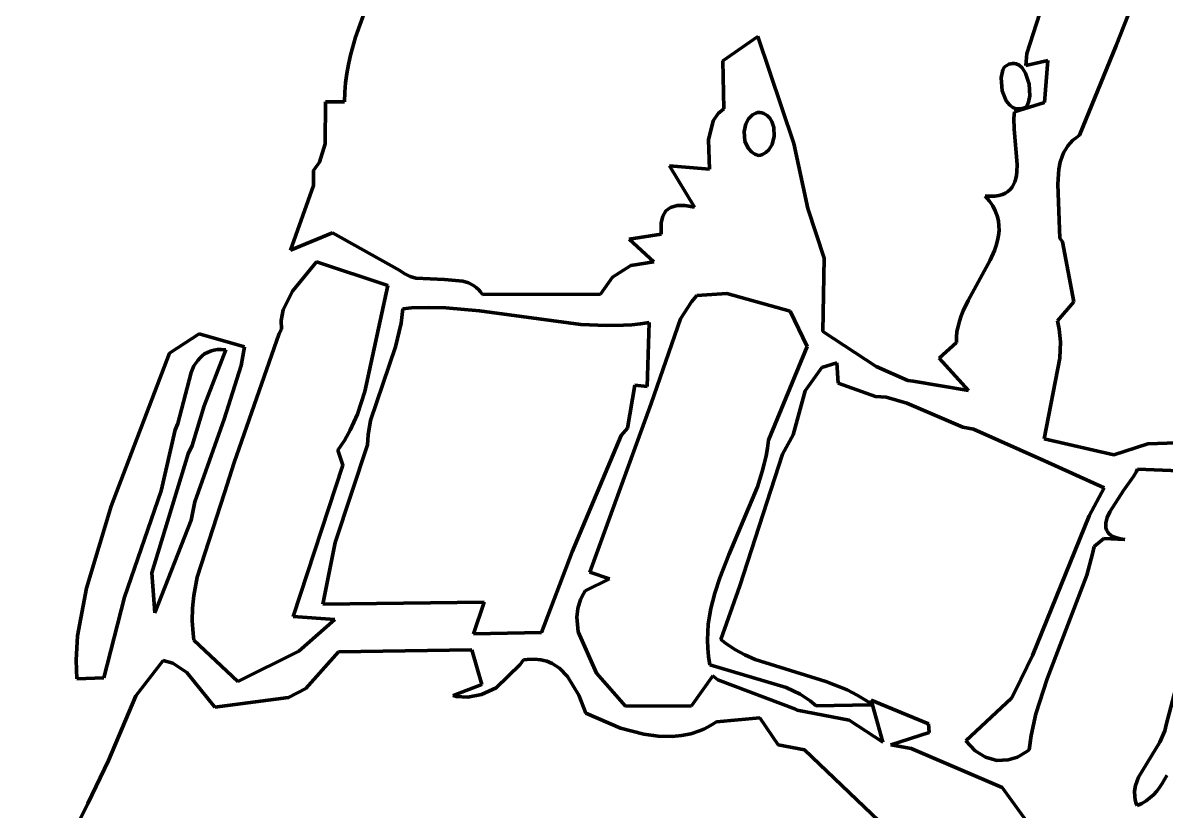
# Model space of a CAD drawing. Header units: millimetres. Extents: x 0 to 7.9, y 0 to 11.
# Drawn here: x 2.223 to 3.459, y 6.921 to 7.772 of the extents above; entities that cross this region are included whole.
import ezdxf

# ---------------------------------------------------------------- set-up
doc = ezdxf.new("R2010")
doc.units = ezdxf.units.MM
doc.layers.add('color#020202ff', color=7, linetype='CONTINUOUS', lineweight=100)
doc.layers.add('color#ffffffff', color=7, linetype='CONTINUOUS', lineweight=100)

msp = doc.modelspace()

# ---------------------------------------------------------------- linework, layer by layer
at = {"layer": 'color#020202ff'}
for p, q in [((3.3083, 7.7394), (3.342, 7.8453)), ((2.6069, 7.8248), (2.5827, 7.7571)), ((3.4219, 7.7919), (3.4046, 7.748)), ((2.5827, 7.7571), (2.5774, 7.7374)), ((2.9795, 7.7313), (3.0175, 7.7578)), ((3.0175, 7.7578), (3.0563, 7.6421)), ((3.4046, 7.748), (3.3649, 7.651)), ((2.5774, 7.7374), (2.5752, 7.7275)), ((3.3072, 7.7264), (3.3083, 7.7394)), ((2.5752, 7.7275), (2.5734, 7.7176)), ((2.9806, 7.6796), (2.9795, 7.7313)), ((3.2803, 7.713), (3.2823, 7.7215)), ((3.2823, 7.7215), (3.2842, 7.7249)), ((3.2842, 7.7249), (3.2865, 7.7265)), ((3.2865, 7.7265), (3.2886, 7.7276)), ((3.2886, 7.7276), (3.2907, 7.7283)), ((3.2907, 7.7283), (3.2928, 7.7286)), ((3.2928, 7.7286), (3.2947, 7.7286)), ((3.2947, 7.7286), (3.2966, 7.7282)), ((3.2966, 7.7282), (3.3, 7.7266)), ((3.3, 7.7266), (3.303, 7.7239)), ((3.303, 7.7239), (3.3068, 7.7182)), ((3.3309, 7.7319), (3.3072, 7.7264)), ((3.3271, 7.6864), (3.3309, 7.7319)), ((2.5734, 7.7176), (2.5721, 7.7075)), ((3.2814, 7.6988), (3.2803, 7.713)), ((3.3068, 7.7182), (3.3108, 7.7063)), ((2.5712, 7.6974), (2.5708, 7.6871)), ((2.5721, 7.7075), (2.5712, 7.6974)), ((3.2858, 7.6881), (3.2814, 7.6988)), ((3.3108, 7.7063), (3.3115, 7.6935)), ((2.5505, 7.6872), (2.5501, 7.6418)), ((2.5708, 7.6871), (2.5505, 7.6872)), ((3.2898, 7.6833), (3.2858, 7.6881)), ((3.295, 7.6764), (3.3271, 7.6864)), ((3.3101, 7.6868), (3.3084, 7.683)), ((3.3115, 7.6935), (3.3101, 7.6868)), ((2.9693, 7.6665), (2.9748, 7.6744)), ((2.9748, 7.6744), (2.9806, 7.6796)), ((3.0116, 7.6729), (3.0073, 7.6687)), ((3.0152, 7.6748), (3.0116, 7.6729)), ((3.0172, 7.6755), (3.0152, 7.6748)), ((3.0196, 7.6754), (3.0172, 7.6755)), ((3.0219, 7.6751), (3.0196, 7.6754)), ((3.024, 7.6744), (3.0219, 7.6751)), ((3.0276, 7.6723), (3.024, 7.6744)), ((3.0305, 7.6694), (3.0276, 7.6723)), ((3.293, 7.681), (3.2898, 7.6833)), ((3.2966, 7.6796), (3.293, 7.681)), ((3.2942, 7.6694), (3.295, 7.6764)), ((3.3006, 7.6794), (3.2966, 7.6796)), ((3.3027, 7.6797), (3.3006, 7.6794)), ((3.305, 7.6804), (3.3027, 7.6797)), ((3.3073, 7.6814), (3.305, 7.6804)), ((3.3084, 7.683), (3.3073, 7.6814)), ((2.9643, 7.6461), (2.9693, 7.6665)), ((3.0044, 7.6634), (3.0026, 7.6552)), ((3.0073, 7.6687), (3.0044, 7.6634)), ((3.0327, 7.6657), (3.0305, 7.6694)), ((3.0348, 7.6593), (3.0327, 7.6657)), ((3.2944, 7.6576), (3.2942, 7.6694)), ((3.0026, 7.6552), (3.0036, 7.6446)), ((3.0329, 7.6409), (3.0351, 7.6499)), ((3.0351, 7.6499), (3.0348, 7.6593)), ((3.2976, 7.6192), (3.2944, 7.6576)), ((3.3613, 7.6483), (3.358, 7.6455)), ((3.3649, 7.651), (3.3613, 7.6483)), ((2.5501, 7.6418), (2.5438, 7.6219)), ((2.9651, 7.6144), (2.9643, 7.6461)), ((3.0036, 7.6446), (3.007, 7.637)), ((3.007, 7.637), (3.011, 7.6326)), ((3.0263, 7.6322), (3.0294, 7.6352)), ((3.0294, 7.6352), (3.0329, 7.6409)), ((3.0563, 7.6421), (3.0716, 7.572)), ((3.3503, 7.6361), (3.3483, 7.6327)), ((3.3525, 7.6394), (3.3503, 7.6361)), ((3.3551, 7.6425), (3.3525, 7.6394)), ((3.358, 7.6455), (3.3551, 7.6425)), ((3.011, 7.6326), (3.0144, 7.6305)), ((3.0144, 7.6305), (3.0183, 7.6291)), ((3.0183, 7.6291), (3.0205, 7.6295)), ((3.0205, 7.6295), (3.0226, 7.6301)), ((3.0226, 7.6301), (3.0263, 7.6322)), ((3.3467, 7.6292), (3.3442, 7.6219)), ((3.3483, 7.6327), (3.3467, 7.6292)), ((2.5375, 7.6128), (2.5374, 7.5968)), ((2.5438, 7.6219), (2.5375, 7.6128)), ((2.9489, 7.5732), (2.922, 7.6179)), ((2.922, 7.6179), (2.9651, 7.6144)), ((3.2969, 7.6076), (3.2973, 7.6113)), ((3.2973, 7.6113), (3.2976, 7.6192)), ((3.3426, 7.6142), (3.3416, 7.598)), ((3.3442, 7.6219), (3.3426, 7.6142)), ((3.2922, 7.595), (3.2939, 7.5978)), ((3.2939, 7.5978), (3.2952, 7.6008)), ((3.2952, 7.6008), (3.2962, 7.6041)), ((3.2962, 7.6041), (3.2969, 7.6076)), ((3.3416, 7.598), (3.3439, 7.5399)), ((2.5374, 7.5968), (2.5126, 7.5267)), ((3.2677, 7.5799), (3.2633, 7.5853)), ((3.2633, 7.5853), (3.2687, 7.5851)), ((3.2687, 7.5851), (3.2736, 7.5853)), ((3.2736, 7.5853), (3.2779, 7.586)), ((3.2779, 7.586), (3.2817, 7.587)), ((3.2817, 7.587), (3.285, 7.5885)), ((3.285, 7.5885), (3.2878, 7.5903)), ((3.2878, 7.5903), (3.2902, 7.5925)), ((3.2902, 7.5925), (3.2922, 7.595)), ((2.9182, 7.5694), (2.9233, 7.5731)), ((2.9233, 7.5731), (2.9302, 7.575)), ((2.9302, 7.575), (2.9387, 7.575)), ((2.9387, 7.575), (2.9489, 7.5732)), ((3.2713, 7.5746), (3.2677, 7.5799)), ((3.274, 7.5692), (3.2713, 7.5746)), ((2.913, 7.5562), (2.9147, 7.5637)), ((2.9147, 7.5637), (2.9182, 7.5694)), ((3.0716, 7.572), (3.0891, 7.5181)), ((3.2761, 7.5639), (3.274, 7.5692)), ((3.2774, 7.5585), (3.2761, 7.5639)), ((2.913, 7.5468), (2.913, 7.5562)), ((3.278, 7.5532), (3.2774, 7.5585)), ((3.2781, 7.5479), (3.278, 7.5532)), ((2.5126, 7.5267), (2.558, 7.5457)), ((2.558, 7.5457), (2.6306, 7.505)), ((2.8783, 7.5386), (2.9132, 7.5442)), ((2.905, 7.5143), (2.8783, 7.5386)), ((2.9132, 7.5442), (2.913, 7.5468)), ((3.2751, 7.5319), (3.2766, 7.5372)), ((3.2766, 7.5372), (3.2776, 7.5425)), ((3.2776, 7.5425), (3.2781, 7.5479)), ((3.3439, 7.5399), (3.3468, 7.5357)), ((3.2686, 7.5159), (3.2733, 7.5266)), ((3.2733, 7.5266), (3.2751, 7.5319)), ((3.3468, 7.5357), (3.3589, 7.4711)), ((2.5405, 7.5143), (2.5147, 7.4824)), ((2.6176, 7.4888), (2.5405, 7.5143)), ((2.8801, 7.5102), (2.905, 7.5143)), ((3.0891, 7.5181), (3.0879, 7.4391)), ((3.2446, 7.4725), (3.2686, 7.5159)), ((2.6306, 7.505), (2.6333, 7.5029)), ((2.6333, 7.5029), (2.636, 7.5011)), ((2.636, 7.5011), (2.6419, 7.4984)), ((2.8603, 7.4975), (2.8801, 7.5102)), ((2.593, 7.3742), (2.6176, 7.4888)), ((2.6419, 7.4984), (2.6481, 7.4967)), ((2.6481, 7.4967), (2.6788, 7.4951)), ((2.6788, 7.4951), (2.6987, 7.4933)), ((2.6987, 7.4933), (2.7048, 7.4914)), ((2.7048, 7.4914), (2.7104, 7.4885)), ((2.7104, 7.4885), (2.713, 7.4866)), ((2.713, 7.4866), (2.7155, 7.4844)), ((2.8475, 7.4793), (2.8603, 7.4975)), ((2.5147, 7.4824), (2.5045, 7.4622)), ((2.7155, 7.4844), (2.7179, 7.4818)), ((2.7179, 7.4818), (2.7201, 7.4789)), ((2.7201, 7.4789), (2.8475, 7.4793)), ((2.9517, 7.4778), (2.9459, 7.471)), ((2.9839, 7.4801), (2.9517, 7.4778)), ((3.0525, 7.461), (2.9839, 7.4801)), ((2.5045, 7.4622), (2.5025, 7.4508)), ((2.6338, 7.4636), (2.6322, 7.4479)), ((2.6431, 7.4644), (2.6338, 7.4636)), ((2.6617, 7.465), (2.6431, 7.4644)), ((2.6802, 7.4646), (2.6617, 7.465)), ((2.7169, 7.4613), (2.6802, 7.4646)), ((2.9459, 7.471), (2.9341, 7.4526)), ((3.2394, 7.4614), (3.2446, 7.4725)), ((3.3589, 7.4711), (3.3412, 7.4506)), ((2.5025, 7.4508), (2.5028, 7.4416)), ((2.8263, 7.4466), (2.7169, 7.4613)), ((2.9341, 7.4526), (2.9022, 7.3612)), ((3.0708, 7.4226), (3.0525, 7.461)), ((3.2338, 7.4445), (3.2353, 7.4501)), ((3.2353, 7.4501), (3.2372, 7.4558)), ((3.2372, 7.4558), (3.2394, 7.4614)), ((3.3412, 7.4506), (3.3431, 7.4414)), ((2.5028, 7.4416), (2.5003, 7.4369)), ((2.6322, 7.4479), (2.626, 7.4225)), ((2.8538, 7.4453), (2.8263, 7.4466)), ((2.8723, 7.4457), (2.8538, 7.4453)), ((2.8815, 7.4463), (2.8723, 7.4457)), ((2.8908, 7.4473), (2.8815, 7.4463)), ((2.9002, 7.4486), (2.8908, 7.4473)), ((2.8979, 7.3795), (2.9002, 7.4486)), ((3.0879, 7.4391), (3.1455, 7.4013)), ((3.2321, 7.433), (3.2327, 7.4388)), ((3.2327, 7.4388), (3.2338, 7.4445)), ((3.3431, 7.4414), (3.3445, 7.4279)), ((2.4138, 7.4365), (2.3818, 7.4157)), ((2.4628, 7.4224), (2.4138, 7.4365)), ((2.5003, 7.4369), (2.4517, 7.2973)), ((3.2133, 7.4103), (3.2321, 7.4272)), ((3.2321, 7.4272), (3.2321, 7.433)), ((3.3445, 7.4279), (3.344, 7.4102)), ((2.3818, 7.4157), (2.3186, 7.2503)), ((2.4144, 7.4103), (2.417, 7.4127)), ((2.417, 7.4127), (2.4197, 7.4147)), ((2.4428, 7.4193), (2.4192, 7.3587)), ((2.4197, 7.4147), (2.4228, 7.4164)), ((2.4228, 7.4164), (2.4261, 7.4178)), ((2.4261, 7.4178), (2.4298, 7.4188)), ((2.4298, 7.4188), (2.4338, 7.4194)), ((2.4338, 7.4194), (2.4381, 7.4196)), ((2.4381, 7.4196), (2.4428, 7.4193)), ((2.4591, 7.4023), (2.4628, 7.4224)), ((2.626, 7.4225), (2.599, 7.343)), ((3.0289, 7.3217), (3.0708, 7.4226)), ((2.405, 7.3948), (2.4082, 7.4017)), ((2.4082, 7.4017), (2.4122, 7.4077)), ((2.4122, 7.4077), (2.4144, 7.4103)), ((2.4407, 7.3443), (2.4591, 7.4023)), ((3.0866, 7.4), (3.0687, 7.375)), ((3.103, 7.4052), (3.0866, 7.4)), ((3.1042, 7.3833), (3.103, 7.4052)), ((3.1455, 7.4013), (3.1796, 7.3861)), ((3.2452, 7.3753), (3.2133, 7.4103)), ((3.344, 7.4102), (3.3269, 7.3231)), ((2.3948, 7.3547), (2.405, 7.3948)), ((2.8767, 7.3344), (2.8845, 7.3809)), ((2.8845, 7.3809), (2.8979, 7.3795)), ((3.1446, 7.3689), (3.1042, 7.3833)), ((3.1796, 7.3861), (3.1852, 7.3852)), ((3.1852, 7.3852), (3.2452, 7.3753)), ((2.5849, 7.3498), (2.593, 7.3742)), ((3.0687, 7.375), (3.0557, 7.3272)), ((3.1563, 7.3679), (3.1446, 7.3689)), ((3.1784, 7.3617), (3.1563, 7.3679)), ((2.3907, 7.3395), (2.3948, 7.3547)), ((2.4192, 7.3587), (2.4062, 7.3159)), ((2.9022, 7.3612), (2.836, 7.1788)), ((3.239, 7.3358), (3.1784, 7.3617)), ((2.388, 7.3328), (2.3907, 7.3395)), ((2.4093, 7.2549), (2.4407, 7.3443)), ((2.5771, 7.3324), (2.5849, 7.3498)), ((2.599, 7.343), (2.5965, 7.3274)), ((2.3729, 7.2668), (2.388, 7.3328)), ((2.5709, 7.3213), (2.5771, 7.3324)), ((2.5965, 7.3274), (2.5958, 7.3167)), ((2.817, 7.2008), (2.8697, 7.3267)), ((2.8697, 7.3267), (2.8767, 7.3344)), ((3.0557, 7.3272), (3.0442, 7.3065)), ((3.2504, 7.3335), (3.239, 7.3358)), ((3.3274, 7.2991), (3.2504, 7.3335)), ((2.4062, 7.3159), (2.4018, 7.3069)), ((2.5958, 7.3167), (2.5607, 7.2111)), ((2.5638, 7.3107), (2.5709, 7.3213)), ((3.0279, 7.3131), (3.0289, 7.3217)), ((3.3269, 7.3231), (3.4023, 7.3056)), ((3.4023, 7.3056), (3.4389, 7.3175)), ((3.4389, 7.3175), (3.5015, 7.32)), ((2.4018, 7.3069), (2.3626, 7.1784)), ((2.569, 7.2946), (2.5638, 7.3107)), ((3.0442, 7.3065), (2.9979, 7.1641)), ((3.0245, 7.2961), (3.0264, 7.3046)), ((3.0264, 7.3046), (3.0279, 7.3131)), ((2.4517, 7.2973), (2.4413, 7.2646)), ((2.5155, 7.1311), (2.569, 7.2946)), ((3.0223, 7.2877), (3.0245, 7.2961)), ((3.3918, 7.2701), (3.3274, 7.2991)), ((3.4279, 7.2903), (3.4266, 7.2878)), ((3.504, 7.287), (3.4279, 7.2903)), ((3.017, 7.2711), (3.0223, 7.2877)), ((3.4234, 7.2824), (3.4126, 7.2671)), ((3.4266, 7.2878), (3.4234, 7.2824)), ((2.3331, 7.152), (2.3729, 7.2668)), ((2.4413, 7.2646), (2.4115, 7.1737)), ((2.9861, 7.1976), (3.017, 7.2711)), ((3.3756, 7.2399), (3.3918, 7.2701)), ((3.4126, 7.2671), (3.3978, 7.2441)), ((2.4051, 7.235), (2.4093, 7.2549)), ((2.3186, 7.2503), (2.2922, 7.1618)), ((3.3142, 7.0891), (3.3756, 7.2399)), ((3.3978, 7.2441), (3.3951, 7.238)), ((2.3658, 7.1351), (2.4051, 7.235)), ((3.3937, 7.2322), (3.3935, 7.2295)), ((3.3935, 7.2295), (3.3937, 7.227)), ((3.3942, 7.235), (3.3937, 7.2322)), ((3.3951, 7.238), (3.3942, 7.235)), ((3.3912, 7.2154), (3.381, 7.2066)), ((3.4141, 7.2141), (3.3912, 7.2154)), ((3.3937, 7.227), (3.3943, 7.2246)), ((3.3943, 7.2246), (3.3954, 7.2224)), ((3.3954, 7.2224), (3.3971, 7.2205)), ((3.3971, 7.2205), (3.3992, 7.2187)), ((3.3992, 7.2187), (3.402, 7.2172)), ((3.402, 7.2172), (3.4054, 7.2159)), ((3.4054, 7.2159), (3.4094, 7.2149)), ((3.4094, 7.2149), (3.4141, 7.2141)), ((2.5607, 7.2111), (2.5474, 7.1445)), ((3.381, 7.2066), (3.3793, 7.1988)), ((2.7837, 7.1138), (2.817, 7.2008)), ((2.9764, 7.173), (2.9861, 7.1976)), ((3.3793, 7.1988), (3.3731, 7.1757)), ((2.3626, 7.1784), (2.3658, 7.1351)), ((2.836, 7.1788), (2.8571, 7.1719)), ((2.4115, 7.1737), (2.408, 7.1538)), ((2.8571, 7.1719), (2.8309, 7.1588)), ((2.971, 7.1564), (2.9764, 7.173)), ((3.3731, 7.1757), (3.3301, 7.0636)), ((2.2922, 7.1618), (2.2824, 7.1101)), ((2.408, 7.1538), (2.4067, 7.1402)), ((2.8291, 7.1556), (2.826, 7.1493)), ((2.8309, 7.1588), (2.8291, 7.1556)), ((2.9687, 7.1481), (2.971, 7.1564)), ((2.9979, 7.1641), (2.9774, 7.1061)), ((2.3109, 7.065), (2.3331, 7.152)), ((2.5474, 7.1445), (2.7216, 7.1465)), ((2.7216, 7.1465), (2.7101, 7.1124)), ((2.826, 7.1493), (2.8231, 7.1399)), ((2.9668, 7.1397), (2.9687, 7.1481)), ((2.4067, 7.1402), (2.4064, 7.1265)), ((2.5605, 7.1278), (2.5155, 7.1311)), ((2.8231, 7.1399), (2.822, 7.1304)), ((2.822, 7.1304), (2.8233, 7.1147)), ((2.964, 7.1227), (2.9652, 7.1313)), ((2.9652, 7.1313), (2.9668, 7.1397)), ((2.4064, 7.1265), (2.4073, 7.1126)), ((2.5214, 7.0935), (2.5605, 7.1278)), ((2.9633, 7.1141), (2.964, 7.1227)), ((2.2824, 7.1101), (2.2808, 7.0839)), ((2.4073, 7.1126), (2.4082, 7.1055)), ((2.4082, 7.1055), (2.4555, 7.0608)), ((2.7101, 7.1124), (2.7837, 7.1138)), ((2.8233, 7.1147), (2.843, 7.0697)), ((2.9631, 7.1055), (2.9633, 7.1141)), ((2.9634, 7.0967), (2.9631, 7.1055)), ((2.9774, 7.1061), (2.9824, 7.1023)), ((2.4555, 7.0608), (2.5214, 7.0935)), ((2.5645, 7.0928), (2.5292, 7.0532)), ((2.7083, 7.0952), (2.5645, 7.0928)), ((2.7193, 7.0576), (2.7083, 7.0952)), ((2.9643, 7.0879), (2.9634, 7.0967)), ((2.9824, 7.1023), (2.9926, 7.0955)), ((2.9926, 7.0955), (3.0033, 7.0897)), ((2.2808, 7.0839), (2.2815, 7.0639)), ((2.375, 7.0835), (2.3453, 7.0453)), ((2.3854, 7.0805), (2.375, 7.0835)), ((2.4006, 7.0705), (2.3854, 7.0805)), ((2.7608, 7.0791), (2.7348, 7.0541)), ((2.7644, 7.0842), (2.7608, 7.0791)), ((2.7684, 7.0847), (2.7644, 7.0842)), ((2.776, 7.085), (2.7684, 7.0847)), ((2.783, 7.0843), (2.776, 7.085)), ((2.7894, 7.0827), (2.783, 7.0843)), ((2.7952, 7.0803), (2.7894, 7.0827)), ((2.8031, 7.0752), (2.7952, 7.0803)), ((2.9657, 7.0789), (2.9643, 7.0879)), ((3.0482, 7.0544), (2.9657, 7.0789)), ((3.0033, 7.0897), (3.0145, 7.0847)), ((3.0145, 7.0847), (3.0911, 7.0608)), ((3.2957, 7.0505), (3.3142, 7.0891)), ((2.4307, 7.0332), (2.4006, 7.0705)), ((2.812, 7.0662), (2.8031, 7.0752)), ((2.843, 7.0697), (2.8744, 7.0344)), ((2.9459, 7.0347), (2.9687, 7.0669)), ((2.9687, 7.0669), (2.9741, 7.0628)), ((2.2815, 7.0639), (2.3109, 7.065)), ((2.6881, 7.0457), (2.7193, 7.0576)), ((2.7348, 7.0541), (2.719, 7.0467)), ((2.824, 7.0461), (2.812, 7.0662)), ((2.9741, 7.0628), (3.0582, 7.0311)), ((3.0634, 7.0471), (3.0482, 7.0544)), ((3.0911, 7.0608), (3.1141, 7.0518)), ((3.3301, 7.0636), (3.318, 7.0258)), ((3.4587, 7.0139), (3.4706, 7.0589)), ((2.3453, 7.0453), (2.3157, 6.9757)), ((2.5102, 7.0436), (2.4307, 7.0332)), ((2.5292, 7.0532), (2.5102, 7.0436)), ((2.6914, 7.0448), (2.6881, 7.0457)), ((2.7042, 7.0441), (2.6914, 7.0448)), ((2.719, 7.0467), (2.7042, 7.0441)), ((2.8315, 7.0266), (2.824, 7.0461)), ((3.074, 7.0401), (3.0634, 7.0471)), ((3.1141, 7.0518), (3.125, 7.0461)), ((3.125, 7.0461), (3.1356, 7.0395)), ((3.2423, 6.9966), (3.2916, 7.043)), ((3.2916, 7.043), (3.2957, 7.0505)), ((2.8744, 7.0344), (2.9459, 7.0347)), ((3.0582, 7.0311), (3.0599, 7.0298)), ((3.0599, 7.0298), (3.1162, 7.019)), ((3.0806, 7.0345), (3.074, 7.0401)), ((3.1391, 7.0357), (3.0806, 7.0345)), ((3.1356, 7.0395), (3.1407, 7.0357)), ((3.1407, 7.0357), (3.1391, 7.0357)), ((3.1527, 6.9953), (3.1399, 7.0408)), ((3.1399, 7.0408), (3.2018, 7.0153)), ((2.8691, 7.0106), (2.8315, 7.0266)), ((2.9727, 7.0173), (2.9683, 7.0143)), ((3.0198, 7.0215), (2.9727, 7.0173)), ((3.0394, 6.9925), (3.0198, 7.0215)), ((3.1162, 7.019), (3.1527, 6.9953)), ((3.318, 7.0258), (3.3129, 7.0027)), ((2.8944, 7.004), (2.8691, 7.0106)), ((2.9545, 7.0075), (2.945, 7.0045)), ((2.9592, 7.0095), (2.9545, 7.0075)), ((2.9638, 7.0118), (2.9592, 7.0095)), ((2.9683, 7.0143), (2.9638, 7.0118)), ((3.2027, 7.0056), (3.1611, 6.9926)), ((3.2018, 7.0153), (3.2027, 7.0056)), ((3.452, 6.9955), (3.4573, 7.0076)), ((3.4573, 7.0076), (3.4587, 7.0139)), ((2.9098, 7.0019), (2.8944, 7.004)), ((2.9251, 7.0016), (2.9098, 7.0019)), ((2.9351, 7.0025), (2.9251, 7.0016)), ((2.945, 7.0045), (2.9351, 7.0025)), ((3.0679, 6.9871), (3.0394, 6.9925)), ((3.1611, 6.9926), (3.1832, 6.9886)), ((3.2523, 6.9861), (3.2423, 6.9966)), ((3.3129, 7.0027), (3.3106, 6.987)), ((3.4288, 6.9575), (3.452, 6.9955)), ((3.1487, 6.9101), (3.0679, 6.9871)), ((3.1832, 6.9886), (3.2814, 6.9464)), ((3.2635, 6.9791), (3.2523, 6.9861)), ((3.3081, 6.9851), (3.2981, 6.9793)), ((3.3106, 6.987), (3.3081, 6.9851)), ((2.3157, 6.9757), (2.2935, 6.9289)), ((3.2756, 6.9757), (3.2635, 6.9791)), ((3.288, 6.9762), (3.2756, 6.9757)), ((3.2981, 6.9793), (3.288, 6.9762)), ((3.4256, 6.9486), (3.4288, 6.9575)), ((3.4594, 6.9595), (3.4545, 6.9505)), ((3.2814, 6.9464), (3.3342, 6.8742)), ((3.4246, 6.9425), (3.4256, 6.9486)), ((3.4516, 6.9463), (3.4485, 6.9423)), ((3.4545, 6.9505), (3.4516, 6.9463)), ((3.4247, 6.9363), (3.4246, 6.9425)), ((3.4252, 6.9332), (3.4247, 6.9363)), ((3.4261, 6.93), (3.4252, 6.9332)), ((3.437, 6.9321), (3.4324, 6.9292)), ((3.4412, 6.9352), (3.437, 6.9321)), ((3.445, 6.9386), (3.4412, 6.9352)), ((3.4485, 6.9423), (3.445, 6.9386)), ((2.2935, 6.9289), (2.2233, 6.7875)), ((3.4273, 6.9268), (3.4261, 6.93)), ((3.4324, 6.9292), (3.4273, 6.9268))]:
    msp.add_line(p, q, dxfattribs=at)
at = {"layer": 'color#ffffffff'}
for p, q in [((3.342, 7.8453), (3.3083, 7.7394)), ((2.5827, 7.7571), (2.6069, 7.8248)), ((3.4046, 7.748), (3.4219, 7.7919)), ((2.5774, 7.7374), (2.5827, 7.7571)), ((3.0175, 7.7578), (2.9795, 7.7313)), ((3.0563, 7.6421), (3.0175, 7.7578)), ((3.3649, 7.651), (3.4046, 7.748)), ((2.5752, 7.7275), (2.5774, 7.7374)), ((3.3083, 7.7394), (3.3072, 7.7264)), ((2.5734, 7.7176), (2.5752, 7.7275)), ((2.9795, 7.7313), (2.9806, 7.6796)), ((3.2823, 7.7215), (3.2803, 7.713)), ((3.2842, 7.7249), (3.2823, 7.7215)), ((3.2865, 7.7265), (3.2842, 7.7249)), ((3.2886, 7.7276), (3.2865, 7.7265)), ((3.2907, 7.7283), (3.2886, 7.7276)), ((3.2928, 7.7286), (3.2907, 7.7283)), ((3.2947, 7.7286), (3.2928, 7.7286)), ((3.2966, 7.7282), (3.2947, 7.7286)), ((3.3, 7.7266), (3.2966, 7.7282)), ((3.303, 7.7239), (3.3, 7.7266)), ((3.3068, 7.7182), (3.303, 7.7239)), ((3.3072, 7.7264), (3.3309, 7.7319)), ((3.3309, 7.7319), (3.3271, 7.6864)), ((2.5721, 7.7075), (2.5734, 7.7176)), ((3.2803, 7.713), (3.2814, 7.6988)), ((3.3108, 7.7063), (3.3068, 7.7182)), ((2.5708, 7.6871), (2.5712, 7.6974)), ((2.5712, 7.6974), (2.5721, 7.7075)), ((3.2814, 7.6988), (3.2858, 7.6881)), ((3.3115, 7.6935), (3.3108, 7.7063)), ((2.5501, 7.6418), (2.5505, 7.6872)), ((2.5505, 7.6872), (2.5708, 7.6871)), ((3.2858, 7.6881), (3.2898, 7.6833)), ((3.3271, 7.6864), (3.295, 7.6764)), ((3.3084, 7.683), (3.3101, 7.6868)), ((3.3101, 7.6868), (3.3115, 7.6935)), ((2.9748, 7.6744), (2.9693, 7.6665)), ((2.9806, 7.6796), (2.9748, 7.6744)), ((3.0073, 7.6687), (3.0116, 7.6729)), ((3.0116, 7.6729), (3.0152, 7.6748)), ((3.0152, 7.6748), (3.0172, 7.6755)), ((3.0172, 7.6755), (3.0196, 7.6754)), ((3.0196, 7.6754), (3.0219, 7.6751)), ((3.0219, 7.6751), (3.024, 7.6744)), ((3.024, 7.6744), (3.0276, 7.6723)), ((3.0276, 7.6723), (3.0305, 7.6694)), ((3.2898, 7.6833), (3.293, 7.681)), ((3.293, 7.681), (3.2966, 7.6796)), ((3.295, 7.6764), (3.2942, 7.6694)), ((3.2966, 7.6796), (3.3006, 7.6794)), ((3.3006, 7.6794), (3.3027, 7.6797)), ((3.3027, 7.6797), (3.305, 7.6804)), ((3.305, 7.6804), (3.3073, 7.6814)), ((3.3073, 7.6814), (3.3084, 7.683)), ((2.9693, 7.6665), (2.9643, 7.6461)), ((3.0026, 7.6552), (3.0044, 7.6634)), ((3.0044, 7.6634), (3.0073, 7.6687)), ((3.0305, 7.6694), (3.0327, 7.6657)), ((3.0327, 7.6657), (3.0348, 7.6593)), ((3.2942, 7.6694), (3.2944, 7.6576)), ((3.0036, 7.6446), (3.0026, 7.6552)), ((3.0351, 7.6499), (3.0329, 7.6409)), ((3.0348, 7.6593), (3.0351, 7.6499)), ((3.2944, 7.6576), (3.2976, 7.6192)), ((3.358, 7.6455), (3.3613, 7.6483)), ((3.3613, 7.6483), (3.3649, 7.651)), ((2.5438, 7.6219), (2.5501, 7.6418)), ((2.9643, 7.6461), (2.9651, 7.6144)), ((3.007, 7.637), (3.0036, 7.6446)), ((3.011, 7.6326), (3.007, 7.637)), ((3.0294, 7.6352), (3.0263, 7.6322)), ((3.0329, 7.6409), (3.0294, 7.6352)), ((3.0716, 7.572), (3.0563, 7.6421)), ((3.3483, 7.6327), (3.3503, 7.6361)), ((3.3503, 7.6361), (3.3525, 7.6394)), ((3.3525, 7.6394), (3.3551, 7.6425)), ((3.3551, 7.6425), (3.358, 7.6455)), ((3.0144, 7.6305), (3.011, 7.6326)), ((3.0183, 7.6291), (3.0144, 7.6305)), ((3.0205, 7.6295), (3.0183, 7.6291)), ((3.0226, 7.6301), (3.0205, 7.6295)), ((3.0263, 7.6322), (3.0226, 7.6301)), ((3.3442, 7.6219), (3.3467, 7.6292)), ((3.3467, 7.6292), (3.3483, 7.6327)), ((2.5374, 7.5968), (2.5375, 7.6128)), ((2.5375, 7.6128), (2.5438, 7.6219)), ((2.9651, 7.6144), (2.922, 7.6179)), ((2.922, 7.6179), (2.9489, 7.5732)), ((3.2973, 7.6113), (3.2969, 7.6076)), ((3.2976, 7.6192), (3.2973, 7.6113)), ((3.3416, 7.598), (3.3426, 7.6142)), ((3.3426, 7.6142), (3.3442, 7.6219)), ((3.2939, 7.5978), (3.2922, 7.595)), ((3.2952, 7.6008), (3.2939, 7.5978)), ((3.2962, 7.6041), (3.2952, 7.6008)), ((3.2969, 7.6076), (3.2962, 7.6041)), ((3.3439, 7.5399), (3.3416, 7.598)), ((2.5126, 7.5267), (2.5374, 7.5968)), ((3.2687, 7.5851), (3.2633, 7.5853)), ((3.2633, 7.5853), (3.2677, 7.5799)), ((3.2736, 7.5853), (3.2687, 7.5851)), ((3.2779, 7.586), (3.2736, 7.5853)), ((3.2817, 7.587), (3.2779, 7.586)), ((3.285, 7.5885), (3.2817, 7.587)), ((3.2878, 7.5903), (3.285, 7.5885)), ((3.2902, 7.5925), (3.2878, 7.5903)), ((3.2922, 7.595), (3.2902, 7.5925)), ((2.9233, 7.5731), (2.9182, 7.5694)), ((2.9302, 7.575), (2.9233, 7.5731)), ((2.9387, 7.575), (2.9302, 7.575)), ((2.9489, 7.5732), (2.9387, 7.575)), ((3.2677, 7.5799), (3.2713, 7.5746)), ((3.2713, 7.5746), (3.274, 7.5692)), ((2.9147, 7.5637), (2.913, 7.5562)), ((2.9182, 7.5694), (2.9147, 7.5637)), ((3.0891, 7.5181), (3.0716, 7.572)), ((3.274, 7.5692), (3.2761, 7.5639)), ((3.2761, 7.5639), (3.2774, 7.5585)), ((2.913, 7.5562), (2.913, 7.5468)), ((3.2774, 7.5585), (3.278, 7.5532)), ((3.278, 7.5532), (3.2781, 7.5479)), ((2.558, 7.5457), (2.5126, 7.5267)), ((2.6306, 7.505), (2.558, 7.5457)), ((2.9132, 7.5442), (2.8783, 7.5386)), ((2.8783, 7.5386), (2.905, 7.5143)), ((2.913, 7.5468), (2.9132, 7.5442)), ((3.2766, 7.5372), (3.2751, 7.5319)), ((3.2776, 7.5425), (3.2766, 7.5372)), ((3.2781, 7.5479), (3.2776, 7.5425)), ((3.3468, 7.5357), (3.3439, 7.5399)), ((3.2733, 7.5266), (3.2686, 7.5159)), ((3.2751, 7.5319), (3.2733, 7.5266)), ((3.3589, 7.4711), (3.3468, 7.5357)), ((2.5147, 7.4824), (2.5405, 7.5143)), ((2.5405, 7.5143), (2.6176, 7.4888)), ((2.905, 7.5143), (2.8801, 7.5102)), ((3.0879, 7.4391), (3.0891, 7.5181)), ((3.2686, 7.5159), (3.2446, 7.4725)), ((2.6333, 7.5029), (2.6306, 7.505)), ((2.636, 7.5011), (2.6333, 7.5029)), ((2.6419, 7.4984), (2.636, 7.5011)), ((2.8801, 7.5102), (2.8603, 7.4975)), ((2.6176, 7.4888), (2.593, 7.3742)), ((2.6481, 7.4967), (2.6419, 7.4984)), ((2.6788, 7.4951), (2.6481, 7.4967)), ((2.6987, 7.4933), (2.6788, 7.4951)), ((2.7048, 7.4914), (2.6987, 7.4933)), ((2.7104, 7.4885), (2.7048, 7.4914)), ((2.713, 7.4866), (2.7104, 7.4885)), ((2.7155, 7.4844), (2.713, 7.4866)), ((2.8603, 7.4975), (2.8475, 7.4793)), ((2.5045, 7.4622), (2.5147, 7.4824)), ((2.7179, 7.4818), (2.7155, 7.4844)), ((2.7201, 7.4789), (2.7179, 7.4818)), ((2.8475, 7.4793), (2.7201, 7.4789)), ((2.9459, 7.471), (2.9517, 7.4778)), ((2.9517, 7.4778), (2.9839, 7.4801)), ((2.9839, 7.4801), (3.0525, 7.461)), ((2.5025, 7.4508), (2.5045, 7.4622)), ((2.6322, 7.4479), (2.6338, 7.4636)), ((2.6338, 7.4636), (2.6431, 7.4644)), ((2.6431, 7.4644), (2.6617, 7.465)), ((2.6617, 7.465), (2.6802, 7.4646)), ((2.6802, 7.4646), (2.7169, 7.4613)), ((2.9341, 7.4526), (2.9459, 7.471)), ((3.2446, 7.4725), (3.2394, 7.4614)), ((3.3412, 7.4506), (3.3589, 7.4711)), ((2.5028, 7.4416), (2.5025, 7.4508)), ((2.7169, 7.4613), (2.8263, 7.4466)), ((2.9022, 7.3612), (2.9341, 7.4526)), ((3.0525, 7.461), (3.0708, 7.4226)), ((3.2353, 7.4501), (3.2338, 7.4445)), ((3.2372, 7.4558), (3.2353, 7.4501)), ((3.2394, 7.4614), (3.2372, 7.4558)), ((3.3431, 7.4414), (3.3412, 7.4506)), ((2.5003, 7.4369), (2.5028, 7.4416)), ((2.626, 7.4225), (2.6322, 7.4479)), ((2.8263, 7.4466), (2.8538, 7.4453)), ((2.8538, 7.4453), (2.8723, 7.4457)), ((2.8723, 7.4457), (2.8815, 7.4463)), ((2.8815, 7.4463), (2.8908, 7.4473)), ((2.8908, 7.4473), (2.9002, 7.4486)), ((2.9002, 7.4486), (2.8979, 7.3795)), ((3.1455, 7.4013), (3.0879, 7.4391)), ((3.2327, 7.4388), (3.2321, 7.433)), ((3.2338, 7.4445), (3.2327, 7.4388)), ((3.3445, 7.4279), (3.3431, 7.4414)), ((2.3818, 7.4157), (2.4138, 7.4365)), ((2.4138, 7.4365), (2.4628, 7.4224)), ((2.4517, 7.2973), (2.5003, 7.4369)), ((3.2321, 7.4272), (3.2133, 7.4103)), ((3.2321, 7.433), (3.2321, 7.4272)), ((3.344, 7.4102), (3.3445, 7.4279)), ((2.3186, 7.2503), (2.3818, 7.4157)), ((2.417, 7.4127), (2.4144, 7.4103)), ((2.4197, 7.4147), (2.417, 7.4127)), ((2.4192, 7.3587), (2.4428, 7.4193)), ((2.4228, 7.4164), (2.4197, 7.4147)), ((2.4261, 7.4178), (2.4228, 7.4164)), ((2.4298, 7.4188), (2.4261, 7.4178)), ((2.4338, 7.4194), (2.4298, 7.4188)), ((2.4381, 7.4196), (2.4338, 7.4194)), ((2.4428, 7.4193), (2.4381, 7.4196)), ((2.4628, 7.4224), (2.4591, 7.4023)), ((2.599, 7.343), (2.626, 7.4225)), ((3.0708, 7.4226), (3.0289, 7.3217)), ((2.4082, 7.4017), (2.405, 7.3948)), ((2.4122, 7.4077), (2.4082, 7.4017)), ((2.4144, 7.4103), (2.4122, 7.4077)), ((2.4591, 7.4023), (2.4407, 7.3443)), ((3.0687, 7.375), (3.0866, 7.4)), ((3.0866, 7.4), (3.103, 7.4052)), ((3.103, 7.4052), (3.1042, 7.3833)), ((3.1796, 7.3861), (3.1455, 7.4013)), ((3.2133, 7.4103), (3.2452, 7.3753)), ((3.3269, 7.3231), (3.344, 7.4102)), ((2.405, 7.3948), (2.3948, 7.3547)), ((2.8845, 7.3809), (2.8767, 7.3344)), ((2.8979, 7.3795), (2.8845, 7.3809)), ((3.1042, 7.3833), (3.1446, 7.3689)), ((3.1852, 7.3852), (3.1796, 7.3861)), ((3.2452, 7.3753), (3.1852, 7.3852)), ((2.593, 7.3742), (2.5849, 7.3498)), ((3.0557, 7.3272), (3.0687, 7.375)), ((3.1446, 7.3689), (3.1563, 7.3679)), ((3.1563, 7.3679), (3.1784, 7.3617)), ((2.3948, 7.3547), (2.3907, 7.3395)), ((2.4062, 7.3159), (2.4192, 7.3587)), ((2.836, 7.1788), (2.9022, 7.3612)), ((3.1784, 7.3617), (3.239, 7.3358)), ((2.3907, 7.3395), (2.388, 7.3328)), ((2.4407, 7.3443), (2.4093, 7.2549)), ((2.5849, 7.3498), (2.5771, 7.3324)), ((2.5965, 7.3274), (2.599, 7.343)), ((2.388, 7.3328), (2.3729, 7.2668)), ((2.5771, 7.3324), (2.5709, 7.3213)), ((2.5958, 7.3167), (2.5965, 7.3274)), ((2.8697, 7.3267), (2.817, 7.2008)), ((2.8767, 7.3344), (2.8697, 7.3267)), ((3.0442, 7.3065), (3.0557, 7.3272)), ((3.239, 7.3358), (3.2504, 7.3335)), ((3.2504, 7.3335), (3.3274, 7.2991)), ((2.4018, 7.3069), (2.4062, 7.3159)), ((2.5607, 7.2111), (2.5958, 7.3167)), ((2.5709, 7.3213), (2.5638, 7.3107)), ((3.0289, 7.3217), (3.0279, 7.3131)), ((3.4023, 7.3056), (3.3269, 7.3231)), ((3.4389, 7.3175), (3.4023, 7.3056)), ((3.5015, 7.32), (3.4389, 7.3175)), ((2.3626, 7.1784), (2.4018, 7.3069)), ((2.5638, 7.3107), (2.569, 7.2946)), ((2.9979, 7.1641), (3.0442, 7.3065)), ((3.0264, 7.3046), (3.0245, 7.2961)), ((3.0279, 7.3131), (3.0264, 7.3046)), ((2.4413, 7.2646), (2.4517, 7.2973)), ((2.569, 7.2946), (2.5155, 7.1311)), ((3.0245, 7.2961), (3.0223, 7.2877)), ((3.3274, 7.2991), (3.3918, 7.2701)), ((3.4266, 7.2878), (3.4279, 7.2903)), ((3.4279, 7.2903), (3.504, 7.287)), ((3.0223, 7.2877), (3.017, 7.2711)), ((3.4126, 7.2671), (3.4234, 7.2824)), ((3.4234, 7.2824), (3.4266, 7.2878)), ((2.3729, 7.2668), (2.3331, 7.152)), ((2.4115, 7.1737), (2.4413, 7.2646)), ((3.017, 7.2711), (2.9861, 7.1976)), ((3.3918, 7.2701), (3.3756, 7.2399)), ((3.3978, 7.2441), (3.4126, 7.2671)), ((2.4093, 7.2549), (2.4051, 7.235)), ((2.2922, 7.1618), (2.3186, 7.2503)), ((3.3756, 7.2399), (3.3142, 7.0891)), ((3.3951, 7.238), (3.3978, 7.2441)), ((2.4051, 7.235), (2.3658, 7.1351)), ((3.3935, 7.2295), (3.3937, 7.2322)), ((3.3937, 7.227), (3.3935, 7.2295)), ((3.3937, 7.2322), (3.3942, 7.235)), ((3.3942, 7.235), (3.3951, 7.238)), ((3.381, 7.2066), (3.3912, 7.2154)), ((3.3912, 7.2154), (3.4141, 7.2141)), ((3.3943, 7.2246), (3.3937, 7.227)), ((3.3954, 7.2224), (3.3943, 7.2246)), ((3.3971, 7.2205), (3.3954, 7.2224)), ((3.3992, 7.2187), (3.3971, 7.2205)), ((3.402, 7.2172), (3.3992, 7.2187)), ((3.4054, 7.2159), (3.402, 7.2172)), ((3.4094, 7.2149), (3.4054, 7.2159)), ((3.4141, 7.2141), (3.4094, 7.2149)), ((2.5474, 7.1445), (2.5607, 7.2111)), ((3.3793, 7.1988), (3.381, 7.2066)), ((2.817, 7.2008), (2.7837, 7.1138)), ((2.9861, 7.1976), (2.9764, 7.173)), ((3.3731, 7.1757), (3.3793, 7.1988)), ((2.3658, 7.1351), (2.3626, 7.1784)), ((2.8571, 7.1719), (2.836, 7.1788)), ((2.408, 7.1538), (2.4115, 7.1737)), ((2.8309, 7.1588), (2.8571, 7.1719)), ((2.9764, 7.173), (2.971, 7.1564)), ((3.3301, 7.0636), (3.3731, 7.1757)), ((2.2824, 7.1101), (2.2922, 7.1618)), ((2.4067, 7.1402), (2.408, 7.1538)), ((2.826, 7.1493), (2.8291, 7.1556)), ((2.8291, 7.1556), (2.8309, 7.1588)), ((2.971, 7.1564), (2.9687, 7.1481)), ((2.9774, 7.1061), (2.9979, 7.1641)), ((2.3331, 7.152), (2.3109, 7.065)), ((2.7216, 7.1465), (2.5474, 7.1445)), ((2.7101, 7.1124), (2.7216, 7.1465)), ((2.8231, 7.1399), (2.826, 7.1493)), ((2.9687, 7.1481), (2.9668, 7.1397)), ((2.4064, 7.1265), (2.4067, 7.1402)), ((2.5155, 7.1311), (2.5605, 7.1278)), ((2.822, 7.1304), (2.8231, 7.1399)), ((2.8233, 7.1147), (2.822, 7.1304)), ((2.9652, 7.1313), (2.964, 7.1227)), ((2.9668, 7.1397), (2.9652, 7.1313)), ((2.4073, 7.1126), (2.4064, 7.1265)), ((2.5605, 7.1278), (2.5214, 7.0935)), ((2.964, 7.1227), (2.9633, 7.1141)), ((2.2808, 7.0839), (2.2824, 7.1101)), ((2.4082, 7.1055), (2.4073, 7.1126)), ((2.4555, 7.0608), (2.4082, 7.1055)), ((2.7837, 7.1138), (2.7101, 7.1124)), ((2.843, 7.0697), (2.8233, 7.1147)), ((2.9633, 7.1141), (2.9631, 7.1055)), ((2.9631, 7.1055), (2.9634, 7.0967)), ((2.9824, 7.1023), (2.9774, 7.1061)), ((2.5214, 7.0935), (2.4555, 7.0608)), ((2.5292, 7.0532), (2.5645, 7.0928)), ((2.5645, 7.0928), (2.7083, 7.0952)), ((2.7083, 7.0952), (2.7193, 7.0576)), ((2.9634, 7.0967), (2.9643, 7.0879)), ((2.9926, 7.0955), (2.9824, 7.1023)), ((3.0033, 7.0897), (2.9926, 7.0955)), ((2.2815, 7.0639), (2.2808, 7.0839)), ((2.3453, 7.0453), (2.375, 7.0835)), ((2.375, 7.0835), (2.3854, 7.0805)), ((2.3854, 7.0805), (2.4006, 7.0705)), ((2.7348, 7.0541), (2.7608, 7.0791)), ((2.7608, 7.0791), (2.7644, 7.0842)), ((2.7644, 7.0842), (2.7684, 7.0847)), ((2.7684, 7.0847), (2.776, 7.085)), ((2.776, 7.085), (2.783, 7.0843)), ((2.783, 7.0843), (2.7894, 7.0827)), ((2.7894, 7.0827), (2.7952, 7.0803)), ((2.7952, 7.0803), (2.8031, 7.0752)), ((2.9643, 7.0879), (2.9657, 7.0789)), ((2.9657, 7.0789), (3.0482, 7.0544)), ((3.0145, 7.0847), (3.0033, 7.0897)), ((3.0911, 7.0608), (3.0145, 7.0847)), ((3.3142, 7.0891), (3.2957, 7.0505)), ((2.4006, 7.0705), (2.4307, 7.0332)), ((2.8031, 7.0752), (2.812, 7.0662)), ((2.8744, 7.0344), (2.843, 7.0697)), ((2.9687, 7.0669), (2.9459, 7.0347)), ((2.9741, 7.0628), (2.9687, 7.0669)), ((2.3109, 7.065), (2.2815, 7.0639)), ((2.7193, 7.0576), (2.6881, 7.0457)), ((2.719, 7.0467), (2.7348, 7.0541)), ((2.812, 7.0662), (2.824, 7.0461)), ((3.0582, 7.0311), (2.9741, 7.0628)), ((3.0482, 7.0544), (3.0634, 7.0471)), ((3.1141, 7.0518), (3.0911, 7.0608)), ((3.318, 7.0258), (3.3301, 7.0636)), ((3.4706, 7.0589), (3.4587, 7.0139)), ((2.3157, 6.9757), (2.3453, 7.0453)), ((2.4307, 7.0332), (2.5102, 7.0436)), ((2.5102, 7.0436), (2.5292, 7.0532)), ((2.6881, 7.0457), (2.6914, 7.0448)), ((2.6914, 7.0448), (2.7042, 7.0441)), ((2.7042, 7.0441), (2.719, 7.0467)), ((2.824, 7.0461), (2.8315, 7.0266)), ((3.0634, 7.0471), (3.074, 7.0401)), ((3.125, 7.0461), (3.1141, 7.0518)), ((3.1356, 7.0395), (3.125, 7.0461)), ((3.2916, 7.043), (3.2423, 6.9966)), ((3.2957, 7.0505), (3.2916, 7.043)), ((2.9459, 7.0347), (2.8744, 7.0344)), ((3.0599, 7.0298), (3.0582, 7.0311)), ((3.1162, 7.019), (3.0599, 7.0298)), ((3.074, 7.0401), (3.0806, 7.0345)), ((3.0806, 7.0345), (3.1391, 7.0357)), ((3.1407, 7.0357), (3.1356, 7.0395)), ((3.1391, 7.0357), (3.1407, 7.0357)), ((3.2018, 7.0153), (3.1399, 7.0408)), ((3.1399, 7.0408), (3.1527, 6.9953)), ((2.8315, 7.0266), (2.8691, 7.0106)), ((2.9683, 7.0143), (2.9727, 7.0173)), ((2.9727, 7.0173), (3.0198, 7.0215)), ((3.0198, 7.0215), (3.0394, 6.9925)), ((3.1527, 6.9953), (3.1162, 7.019)), ((3.3129, 7.0027), (3.318, 7.0258)), ((2.8691, 7.0106), (2.8944, 7.004)), ((2.945, 7.0045), (2.9545, 7.0075)), ((2.9545, 7.0075), (2.9592, 7.0095)), ((2.9592, 7.0095), (2.9638, 7.0118)), ((2.9638, 7.0118), (2.9683, 7.0143)), ((3.1611, 6.9926), (3.2027, 7.0056)), ((3.2027, 7.0056), (3.2018, 7.0153)), ((3.4573, 7.0076), (3.452, 6.9955)), ((3.4587, 7.0139), (3.4573, 7.0076)), ((2.8944, 7.004), (2.9098, 7.0019)), ((2.9098, 7.0019), (2.9251, 7.0016)), ((2.9251, 7.0016), (2.9351, 7.0025)), ((2.9351, 7.0025), (2.945, 7.0045)), ((3.0394, 6.9925), (3.0679, 6.9871)), ((3.1832, 6.9886), (3.1611, 6.9926)), ((3.2423, 6.9966), (3.2523, 6.9861)), ((3.3106, 6.987), (3.3129, 7.0027)), ((3.452, 6.9955), (3.4288, 6.9575)), ((3.0679, 6.9871), (3.1487, 6.9101)), ((3.2814, 6.9464), (3.1832, 6.9886)), ((3.2523, 6.9861), (3.2635, 6.9791)), ((3.2981, 6.9793), (3.3081, 6.9851)), ((3.3081, 6.9851), (3.3106, 6.987)), ((2.2935, 6.9289), (2.3157, 6.9757)), ((3.2635, 6.9791), (3.2756, 6.9757)), ((3.2756, 6.9757), (3.288, 6.9762)), ((3.288, 6.9762), (3.2981, 6.9793)), ((3.4288, 6.9575), (3.4256, 6.9486)), ((3.4545, 6.9505), (3.4594, 6.9595)), ((3.3342, 6.8742), (3.2814, 6.9464)), ((3.4256, 6.9486), (3.4246, 6.9425)), ((3.4485, 6.9423), (3.4516, 6.9463)), ((3.4516, 6.9463), (3.4545, 6.9505)), ((3.4246, 6.9425), (3.4247, 6.9363)), ((3.4247, 6.9363), (3.4252, 6.9332)), ((3.4252, 6.9332), (3.4261, 6.93)), ((3.4324, 6.9292), (3.437, 6.9321)), ((3.437, 6.9321), (3.4412, 6.9352)), ((3.4412, 6.9352), (3.445, 6.9386)), ((3.445, 6.9386), (3.4485, 6.9423)), ((2.2233, 6.7875), (2.2935, 6.9289)), ((3.4261, 6.93), (3.4273, 6.9268)), ((3.4273, 6.9268), (3.4324, 6.9292))]:
    msp.add_line(p, q, dxfattribs=at)

doc.saveas('drawing.dxf')
